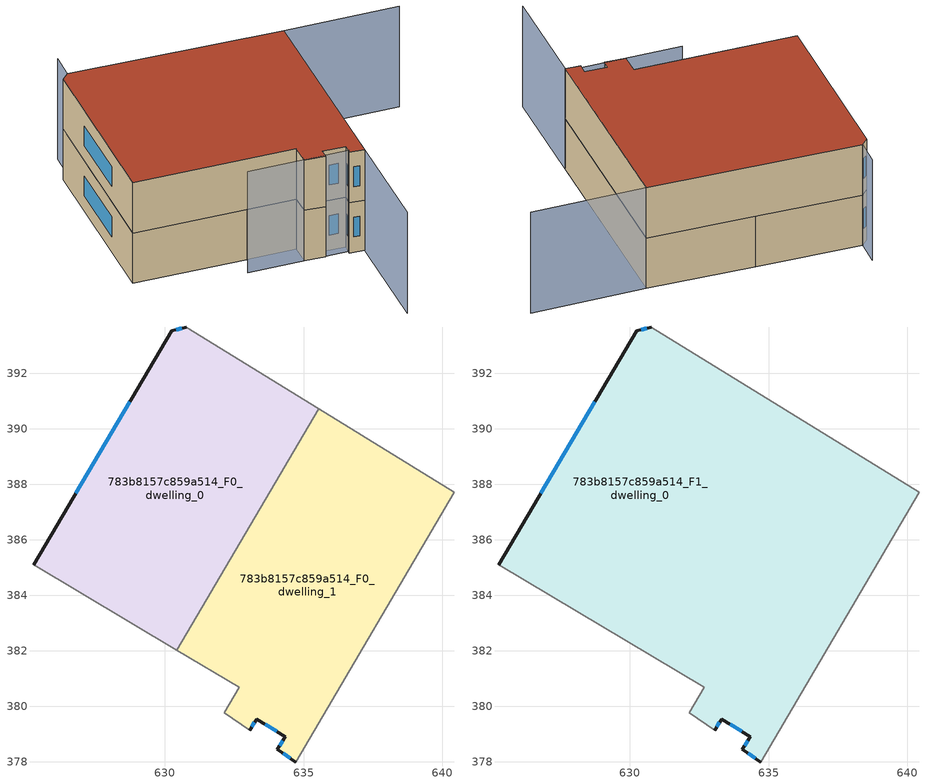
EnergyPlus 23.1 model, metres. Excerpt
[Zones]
783b8157c859a514_F0_dwelling_0
 floor ground (EU_floor_Construction): 635.55,390.73 630.43,382.03 625.27,385.11 630.26,393.54 630.77,393.67 z0
 wall outside (EU_wall_Construction): 630.77,393.67 630.26,393.54 625.27,385.11 z0:3
 wall adiabatic (EU_wall_Construction): 635.55,390.73 630.77,393.67 / 625.27,385.11 630.43,382.03 z0:3
 wall to 783b8157c859a514_F0_dwelling_1 (EU_wall_Construction): 630.43,382.03 635.55,390.73 z0:3
 window (EU_Window_Construction): 628.74,390.97 626.79,387.68 / 630.61,393.63 630.41,393.58 z0.91:2.09
783b8157c859a514_F0_dwelling_1
 floor ground (EU_floor_Construction): 640.44,387.72 634.72,378 634.06,378.45 634.34,378.91 633.3,379.54 633.06,379.14 632.15,379.77 632.68,380.68 630.43,382.03 635.55,390.73 z0
 wall outside (EU_wall_Construction): 633.06,379.14 633.3,379.54 634.34,378.91 634.06,378.45 634.72,378 z0:3
 wall adiabatic (EU_wall_Construction): 630.43,382.03 632.68,380.68 632.15,379.77 633.06,379.14 / 634.72,378 640.44,387.72 635.55,390.73 z0:3
 window (EU_Window_Construction): 634.26,378.31 634.52,378.14 / 634.26,378.77 634.14,378.59 / 633.62,379.35 634.03,379.1 / 633.13,379.26 633.23,379.42 z0.91:2.09
783b8157c859a514_F1_dwelling_0
 floor to 783b8157c859a514_F0_dwelling_0 (EU_floor_Construction): 635.55,390.73 630.43,382.03 625.27,385.11 630.26,393.54 630.77,393.67 z3
 floor to 783b8157c859a514_F0_dwelling_1 (EU_floor_Construction): 640.44,387.72 634.72,378 634.06,378.45 634.34,378.91 633.3,379.54 633.06,379.14 632.15,379.77 632.68,380.68 630.43,382.03 635.55,390.73 z3
 wall outside (EU_wall_Construction): 630.77,393.67 630.26,393.54 625.27,385.11 / 633.06,379.14 633.3,379.54 634.34,378.91 634.06,378.45 634.72,378 z3:6
 wall adiabatic (EU_wall_Construction): 625.27,385.11 632.68,380.68 632.15,379.77 633.06,379.14 / 634.72,378 640.44,387.72 630.77,393.67 z3:6
 window (EU_Window_Construction): 628.74,390.97 626.79,387.68 / 630.61,393.63 630.41,393.58 / 634.26,378.31 634.52,378.14 / 634.26,378.77 634.14,378.59 / 633.62,379.35 634.03,379.1 / 633.13,379.26 633.23,379.42 z3.91:5.09
 roof outside (EU_roof_Construction): 634.72,378 640.44,387.72 630.77,393.67 630.26,393.54 625.27,385.11 632.68,380.68 632.15,379.77 633.06,379.14 633.3,379.54 634.34,378.91 634.06,378.45 z6
shading: 629.58,381.28 634.2,378.56 / 630.77,393.68 631.5,394.87 / 625.27,385.11 632.7,380.68 / 631.72,372.89 640.44,387.72 / 640.44,387.72 645.7,384.62 z0:6
[Building]
EU S2 Campaign: North Axis=0; Terrain=City; Solar Distribution=FullExterior
[Site:Location]
Montreal-Trudeau.Intl.AP: Latitude=45.4667; Longitude=-73.75; Time Zone=-5; Elevation=36
[SizingPeriod:WeatherFileDays]
AnnualSizingPeriod: Begin Month=1; Begin Day of Month=1; End Month=12; End Day of Month=31; Day of Week for Start Day=Monday; Use Weather File Daylight Saving Period=No; Use Weather File Rain and Snow Indicators=No
[MATERIAL]
EU_InternalMass_Material: Roughness=MediumRough; Thickness=0.1; Conductivity=1; Density=1800; Specific Heat=900; Thermal Absorptance=0.9; Solar Absorptance=0.7; Visible Absorptance=0.7
[MATERIAL:NOMASS] Roughness=MediumRough; Thermal Absorptance=0.9; Solar Absorptance=0.7; Visible Absorptance=0.7
Name | Thermal Resistance
EU_wall_NoMass | 2.85309
EU_roof_NoMass | 5.52444
EU_floor_NoMass | 1.91146
[WINDOWMATERIAL:SIMPLEGLAZINGSYSTEM]
EU_Window_SimpleGlazing: UFactor=2.833; Solar Heat Gain Coefficient=0.7; Visible Transmittance=0.7
[CONSTRUCTION]
EU_wall_Construction: EU_wall_NoMass
EU_roof_Construction: EU_roof_NoMass
EU_floor_Construction: EU_floor_NoMass
EU_Window_Construction: EU_Window_SimpleGlazing
EU_InternalMass_Construction: EU_InternalMass_Material
[ZONE] Type=1; Multiplier=1; Ceiling Height=autocalculate; Floor Area=autocalculate; Part of Total Floor Area=Yes
Name | Volume
783b8157c859a514_F0_dwelling_0 | 182.262
783b8157c859a514_F1_dwelling_0 | 364.512
783b8157c859a514_F0_dwelling_1 | 182.253
[INTERNALMASS] Construction=EU_InternalMass_Construction
Name | Zone or ZoneList | Surface Area
783b8157c859a514_F0_dwelling_0_EU_InternalMass | 783b8157c859a514_F0_dwelling_0 | 60.7541
783b8157c859a514_F0_dwelling_1_EU_InternalMass | 783b8157c859a514_F0_dwelling_1 | 60.7515
783b8157c859a514_F1_dwelling_0_EU_InternalMass | 783b8157c859a514_F1_dwelling_0 | 121.505
[OTHEREQUIPMENT] Fuel Type=Electricity; Design Level Calculation Method=Watts/Area; Power per Zone Floor Area=1; Fraction Latent=0; Fraction Radiant=0; Fraction Lost=0; Carbon Dioxide Generation Rate=0; EndUse Subcategory=EU_Step8_InternalGains
Name | Zone or ZoneList or Space or SpaceList | Schedule
EU_Step8_InternalGain_783b8157c859a514_F0_dwelling_0_f000 | 783b8157c859a514_F0_dwelling_0 | EU_Step8_GainSchedule_783b8157c859a514_F0_dwelling_0_f000
EU_Step8_InternalGain_783b8157c859a514_F0_dwelling_1_f000 | 783b8157c859a514_F0_dwelling_1 | EU_Step8_GainSchedule_783b8157c859a514_F0_dwelling_1_f000
EU_Step8_InternalGain_783b8157c859a514_F1_dwelling_0_f000 | 783b8157c859a514_F1_dwelling_0 | EU_Step8_GainSchedule_783b8157c859a514_F1_dwelling_0_f000
[ZONEVENTILATION:DESIGNFLOWRATE] Schedule=EU_AlwaysOn; Design Flow Rate Calculation Method=AirChanges/Hour; Air Changes per Hour=0.624851; Ventilation Type=Natural; Fan Pressure Rise=0; Fan Total Efficiency=1; Constant Term Coefficient=1; Temperature Term Coefficient=0; Velocity Term Coefficient=0; Velocity Squared Term Coefficient=0; Minimum Indoor Temperature=-100; Maximum Indoor Temperature=100; Delta Temperature=-100; Minimum Outdoor Temperature=-100; Maximum Outdoor Temperature=100; Maximum Wind Speed=40
Name | Zone or ZoneList or Space or SpaceList
EU_ConstantAir_783b8157c859a514_F0_dwelling_0 | 783b8157c859a514_F0_dwelling_0
EU_ConstantAir_783b8157c859a514_F0_dwelling_1 | 783b8157c859a514_F0_dwelling_1
EU_ConstantAir_783b8157c859a514_F1_dwelling_0 | 783b8157c859a514_F1_dwelling_0
[HVACTEMPLATE:THERMOSTAT] Constant Heating Setpoint=20; Constant Cooling Setpoint=50
EU_HeatOnly_783b8157c859a514_F0_dwelling_0; EU_HeatOnly_783b8157c859a514_F0_dwelling_1; EU_HeatOnly_783b8157c859a514_F1_dwelling_0
[HVACTEMPLATE:ZONE:IDEALLOADSAIRSYSTEM] System Availability Schedule=EU_AlwaysOn; Maximum Heating Supply Air Temperature=50; Minimum Cooling Supply Air Temperature=13; Maximum Heating Supply Air Humidity Ratio=0.0156; Minimum Cooling Supply Air Humidity Ratio=0.0077; Heating Limit=NoLimit; Cooling Limit=NoLimit; Heating Availability Schedule=EU_AlwaysOn; Cooling Availability Schedule=EU_CoolingOff; Dehumidification Control Type=ConstantSensibleHeatRatio; Cooling Sensible Heat Ratio=0.7; Dehumidification Setpoint=60; Humidification Control Type=None; Humidification Setpoint=30; Outdoor Air Method=None; Outdoor Air Flow Rate per Person=0.00944; Outdoor Air Flow Rate per Zone Floor Area=0; Outdoor Air Flow Rate per Zone=0; Demand Controlled Ventilation Type=None; Outdoor Air Economizer Type=NoEconomizer; Heat Recovery Type=None; Sensible Heat Recovery Effectiveness=0.7; Latent Heat Recovery Effectiveness=0.65
Name | Template Thermostat
783b8157c859a514_F0_dwelling_0 | EU_HeatOnly_783b8157c859a514_F0_dwelling_0
783b8157c859a514_F0_dwelling_1 | EU_HeatOnly_783b8157c859a514_F0_dwelling_1
783b8157c859a514_F1_dwelling_0 | EU_HeatOnly_783b8157c859a514_F1_dwelling_0
[SIZING:ZONE] Zone Cooling Design Supply Air Temperature Input Method=SupplyAirTemperature; Zone Cooling Design Supply Air Temperature=13; Zone Heating Design Supply Air Temperature Input Method=SupplyAirTemperature; Zone Heating Design Supply Air Temperature=50; Zone Cooling Design Supply Air Humidity Ratio=0.008; Zone Heating Design Supply Air Humidity Ratio=0.008; Cooling Design Air Flow Method=DesignDay; Cooling Design Air Flow Rate=0; Cooling Minimum Air Flow per Zone Floor Area=0.000762; Cooling Minimum Air Flow=0; Cooling Minimum Air Flow Fraction=0.2; Heating Design Air Flow Method=DesignDay; Heating Design Air Flow Rate=0; Heating Maximum Air Flow per Zone Floor Area=0.002032; Heating Maximum Air Flow=0.141576; Heating Maximum Air Flow Fraction=0.3; Account for Dedicated Outdoor Air System=No; Dedicated Outdoor Air System Control Strategy=NeutralSupplyAir; Dedicated Outdoor Air Low Setpoint Temperature for Design=autosize; Dedicated Outdoor Air High Setpoint Temperature for Design=autosize; Zone Load Sizing Method=Sensible Load Only No Latent Load; Zone Latent Cooling Design Supply Air Humidity Ratio Input Method=HumidityRatioDifference; Zone Cooling Design Supply Air Humidity Ratio Difference=0.005; Zone Latent Heating Design Supply Air Humidity Ratio Input Method=HumidityRatioDifference; Zone Humidification Design Supply Air Humidity Ratio Difference=0.005
783b8157c859a514_F0_dwelling_0; 783b8157c859a514_F0_dwelling_1; 783b8157c859a514_F1_dwelling_0
[SCHEDULE:CONSTANT]
Name | Hourly Value
EU_AlwaysOn | 1
EU_CoolingOff | 0
[SCHEDULE:FILE] Column Number=1; Rows to Skip at Top=0; Number of Hours of Data=8760; Column Separator=Comma; Interpolate to Timestep=No; Minutes per Item=60; Adjust Schedule for Daylight Savings=Yes
Name | File
EU_Step8_GainSchedule_783b8157c859a514_F0_dwelling_0_f000 | ../../schedules/783b8157c859a514/783b8157c859a514_F0_dwelling_0_f000_gain.csv
EU_Step8_GainSchedule_783b8157c859a514_F0_dwelling_1_f000 | ../../schedules/783b8157c859a514/783b8157c859a514_F0_dwelling_1_f000_gain.csv
EU_Step8_GainSchedule_783b8157c859a514_F1_dwelling_0_f000 | ../../schedules/783b8157c859a514/783b8157c859a514_F1_dwelling_0_f000_gain.csv
